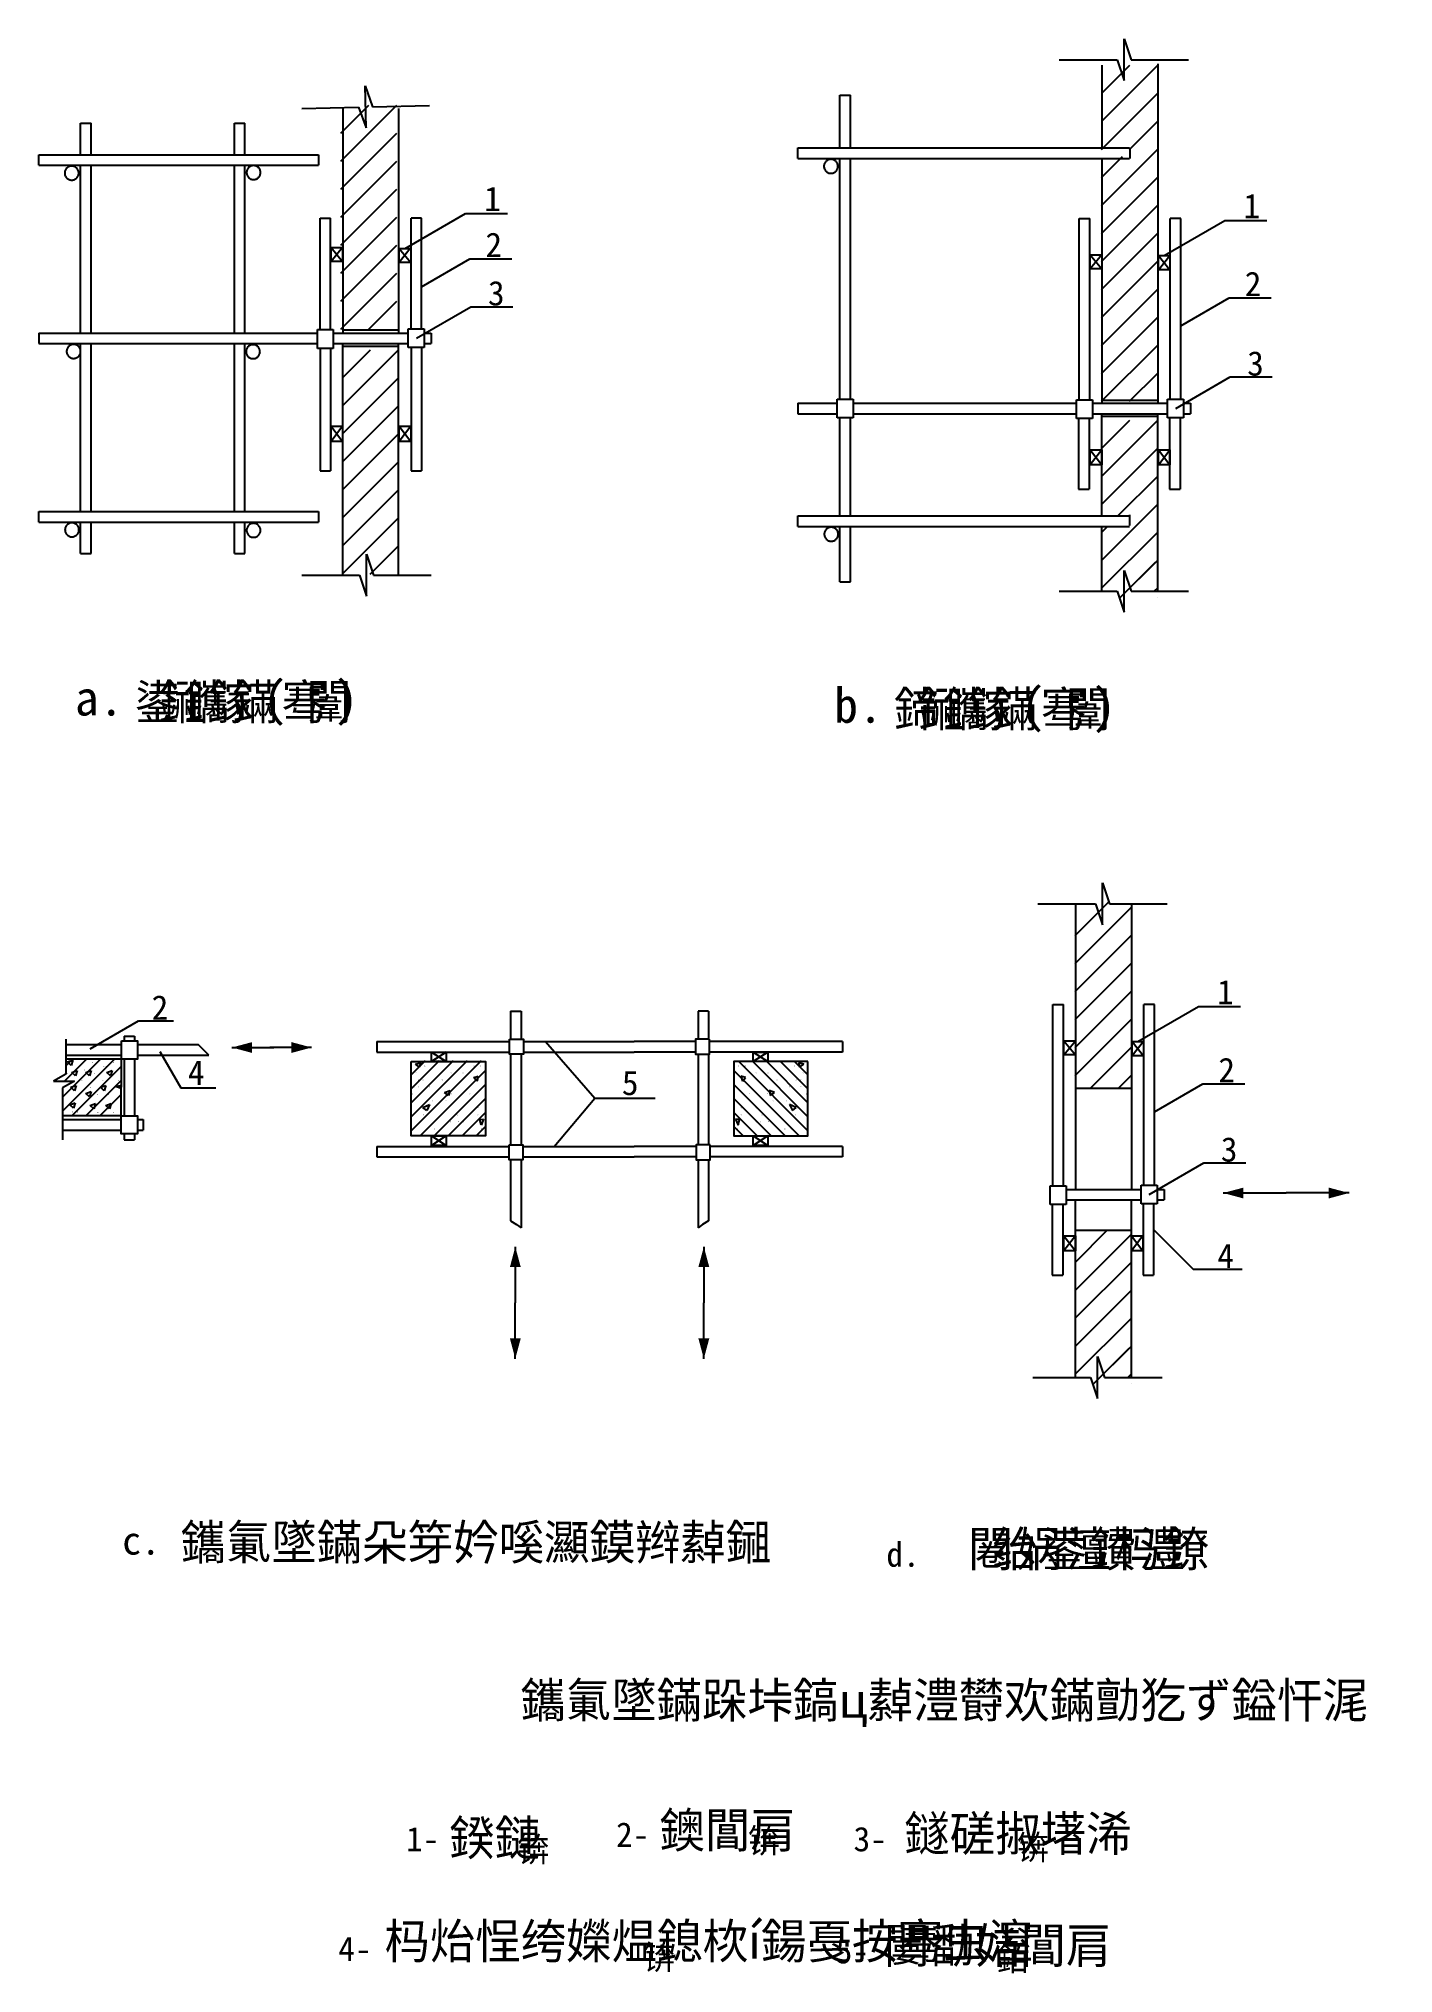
# Model space of a CAD drawing. Header units: metres. Extents: x 144 to 338, y 6 to 283.
import ezdxf

# ---------------------------------------------------------------- set-up
doc = ezdxf.new("R2010")
doc.units = ezdxf.units.M
for name, color, linetype in [('涓鏂', 2, 'Continuous'), ('濉鍏呭浘妗', 7, 'Continuous'), ('灏哄哥嚎鍙婃暟瀛', 94, 'Continuous'), ('鍓栧垏绱㈠紩缁嗙嚎', 253, 'Continuous'), ('鍥炬嗗栨哶_缁嗙嚎', 253, 'Continuous'), ('鎶樻柇绾', 253, 'Continuous'), ('鏂瑰悜绠澶', 253, 'Continuous')]:
    doc.layers.add(name, color=color, linetype=linetype)

msp = doc.modelspace()

# ---------------------------------------------------------------- linework, layer by layer
for p, q in [((185.86, 253.04), (187.5, 251.04)), ((187.5, 253.04), (185.86, 251.04)), ((197.18, 252.92), (195.61, 250.92)), ((195.61, 252.92), (197.26, 250.92)), ((296.07, 252.01), (294.42, 250.01)), ((294.42, 252.01), (296.07, 250.01)), ((304.18, 249.88), (305.82, 251.89)), ((304.18, 251.89), (305.82, 249.88)), ((187.5, 227.5), (185.86, 225.31)), ((185.86, 227.5), (187.5, 225.31)), ((195.61, 227.5), (197.26, 225.31)), ((197.26, 227.5), (195.61, 225.31)), ((296.07, 224.15), (294.42, 221.96)), ((294.42, 224.15), (296.07, 221.96)), ((304.18, 221.96), (305.82, 224.15)), ((304.18, 224.15), (305.82, 221.96)), ((258.63, 205.28), (260.13, 205.28)), ((147.92, 139.9), (147.92, 134.9)), ((216.55, 139.54), (223.58, 131.43)), ((290.65, 137.64), (292.29, 139.65)), ((290.65, 139.65), (292.29, 137.64)), ((302.05, 139.53), (300.41, 137.52)), ((300.41, 139.53), (302.05, 137.52)), ((202.31, 138.04), (200.24, 136.67)), ((200.24, 138.04), (202.31, 136.67)), ((248.31, 138.04), (246.24, 136.67)), ((246.24, 138.04), (248.31, 136.67)), ((147.92, 134.9), (146.19, 133.9)), ((146.19, 133.9), (149.19, 133.9)), ((149.19, 133.9), (147.45, 132.9)), ((147.45, 132.9), (147.45, 125.5)), ((217.75, 124.54), (223.58, 131.43)), ((223.58, 131.43), (232.19, 131.43)), ((202.31, 126.04), (200.24, 124.67)), ((200.24, 126.04), (202.31, 124.67)), ((248.31, 126.04), (246.24, 124.67)), ((246.24, 126.04), (248.31, 124.67)), ((290.65, 111.79), (292.29, 109.6)), ((292.29, 111.79), (290.65, 109.6)), ((301.96, 111.79), (300.32, 109.6)), ((300.32, 111.79), (301.96, 109.6))]:
    msp.add_line(p, q)
for points in [[(200.24, 138.04), (202.31, 138.04), (202.31, 136.67), (200.24, 136.67), (200.24, 138.04)], [(246.24, 138.04), (248.31, 138.04), (248.31, 136.67), (246.24, 136.67), (246.24, 138.04)], [(200.24, 126.04), (202.31, 126.04), (202.31, 124.67), (200.24, 124.67), (200.24, 126.04)], [(246.24, 126.04), (248.31, 126.04), (248.31, 124.67), (246.24, 124.67), (246.24, 126.04)]]:
    msp.add_lwpolyline(points)
at = {"layer": '涓鏂'}
for p, q in [((154.88, 131.01), (152.81, 128.94)), ((303.49, 112.66), (309.15, 107)), ((309.15, 107), (316.15, 107))]:
    msp.add_line(p, q, dxfattribs=at)
at = {"layer": '濉鍏呭浘妗'}
for p, q in [((152.88, 137.01), (147.45, 131.58)), ((154.88, 137.01), (147.45, 129.58)), ((150.88, 137.01), (147.77, 133.9)), ((148.88, 137.01), (147.88, 136.01)), ((148.2, 136.63), (148.96, 136.88)), ((148.71, 136.13), (148.2, 136.63)), ((148.96, 136.88), (148.71, 136.13)), ((148.81, 128.94), (155.84, 135.97)), ((199.32, 136.77), (197.32, 134.77)), ((201.32, 136.77), (197.32, 132.77)), ((203.32, 136.77), (197.32, 130.77)), ((205.32, 136.77), (197.32, 128.77)), ((207.32, 136.77), (197.32, 126.77)), ((197.92, 136.31), (198.64, 136.52)), ((198.51, 135.89), (197.92, 136.31)), ((198.64, 136.52), (198.51, 135.89)), ((244.06, 136.77), (254.06, 126.77)), ((246.06, 136.77), (254.06, 128.77)), ((248.06, 136.77), (254.06, 130.77)), ((250.06, 136.77), (254.06, 132.77)), ((252.06, 136.77), (254.06, 134.77)), ((253.46, 136.31), (252.75, 136.52)), ((252.75, 136.52), (252.87, 135.89)), ((252.87, 135.89), (253.46, 136.31)), ((148.68, 133.01), (149.44, 133.26)), ((149.19, 132.51), (148.68, 133.01)), ((148.8, 135.13), (149.56, 135.38)), ((149.31, 134.63), (148.8, 135.13)), ((149.44, 133.26), (149.19, 132.51)), ((149.56, 135.38), (149.31, 134.63)), ((150.8, 135.13), (151.56, 135.38)), ((151.31, 134.63), (150.8, 135.13)), ((150.81, 128.94), (155.84, 133.97)), ((151.56, 135.38), (151.31, 134.63)), ((152.92, 133.01), (153.68, 133.26)), ((153.43, 132.51), (152.92, 133.01)), ((153.68, 133.26), (153.43, 132.51)), ((153.8, 135.13), (154.56, 135.38)), ((154.31, 134.63), (153.8, 135.13)), ((154.56, 135.38), (154.31, 134.63)), ((155.08, 133.09), (155.78, 133.28)), ((155.81, 132.81), (155.08, 133.09)), ((155.78, 133.28), (155.81, 132.81)), ((198.64, 126.09), (207.93, 135.38)), ((200.64, 126.09), (207.93, 133.38)), ((206.27, 134.42), (206.92, 134.57)), ((206.7, 133.86), (206.27, 134.42)), ((206.92, 134.57), (206.7, 133.86)), ((252.75, 126.09), (243.45, 135.38)), ((250.75, 126.09), (243.45, 133.38)), ((245.12, 134.42), (244.46, 134.57)), ((244.46, 134.57), (244.68, 133.86)), ((244.68, 133.86), (245.12, 134.42)), ((148.51, 130.51), (149.27, 130.76)), ((149.02, 130.01), (148.51, 130.51)), ((149.27, 130.76), (149.02, 130.01)), ((150.8, 132.13), (151.56, 132.38)), ((151.31, 131.63), (150.8, 132.13)), ((151.56, 132.38), (151.31, 131.63)), ((151.42, 130.41), (152.18, 130.66)), ((151.93, 129.92), (151.42, 130.41)), ((152.18, 130.66), (151.93, 129.92)), ((153.66, 130.41), (154.41, 130.66)), ((154.17, 129.91), (153.66, 130.41)), ((154.41, 130.66), (154.17, 129.91)), ((154.88, 131.01), (155.84, 131.97)), ((198.99, 130.1), (199.95, 130.56)), ((199.55, 129.66), (198.99, 130.1)), ((199.95, 130.56), (199.55, 129.66)), ((202.1, 132.26), (202.88, 132.53)), ((202.68, 131.84), (202.1, 132.26)), ((202.64, 126.09), (207.93, 131.38)), ((202.88, 132.53), (202.68, 131.84)), ((248.75, 126.09), (243.45, 131.38)), ((249.28, 132.26), (248.51, 132.53)), ((248.51, 132.53), (248.7, 131.84)), ((248.7, 131.84), (249.28, 132.26)), ((252.39, 130.1), (251.43, 130.56)), ((251.43, 130.56), (251.83, 129.66)), ((251.83, 129.66), (252.39, 130.1)), ((204.64, 126.09), (207.93, 129.38)), ((206.64, 126.09), (207.93, 127.38)), ((207.12, 128.41), (207.66, 128.44)), ((207.32, 127.61), (207.12, 128.41)), ((207.66, 128.44), (207.32, 127.61)), ((246.75, 126.09), (243.45, 129.38)), ((244.75, 126.09), (243.45, 127.38)), ((244.26, 128.41), (243.72, 128.44)), ((243.72, 128.44), (244.06, 127.61)), ((244.06, 127.61), (244.26, 128.41))]:
    msp.add_line(p, q, dxfattribs=at)
for points in [[(148.94, 136.53), (148.96, 136.45), (148.84, 136.5), (148.87, 136.42)], [(150.67, 135.53), (150.7, 135.45), (150.58, 135.5), (150.6, 135.42)], [(151.77, 136.62), (151.79, 136.55), (151.67, 136.59), (151.7, 136.52)], [(153.36, 136.06), (153.43, 136.02), (153.32, 135.97), (153.38, 135.93)], [(153.7, 136.05), (153.76, 136.01), (153.64, 135.97), (153.7, 135.93)], [(154.77, 136.62), (154.79, 136.55), (154.67, 136.59), (154.7, 136.52)], [(199.32, 136.09), (199.33, 135.99), (199.22, 136.09), (199.23, 135.99)], [(206.35, 136.09), (206.36, 135.99), (206.25, 136.08), (206.26, 135.99)], [(207.31, 136.1), (207.33, 136.02), (207.21, 136.07), (207.23, 135.99)], [(244.17, 136.07), (244.15, 135.99), (244.08, 136.1), (244.05, 136.02)], [(245.13, 136.08), (245.13, 135.99), (245.03, 136.09), (245.03, 135.99)], [(252.16, 136.09), (252.16, 135.99), (252.06, 136.09), (252.06, 135.99)], [(148.24, 135.02), (148.25, 134.93), (148.14, 135.01), (148.15, 134.92)], [(150.27, 134.03), (150.29, 133.95), (150.17, 134), (150.2, 133.92)], [(151.54, 133.03), (151.56, 132.95), (151.44, 133), (151.47, 132.92)], [(152.04, 135.05), (152.09, 135), (151.97, 134.97), (152.03, 134.93)], [(153, 133.04), (153.05, 132.99), (152.93, 132.98), (152.98, 132.92)], [(153.27, 134.03), (153.29, 133.95), (153.17, 134), (153.2, 133.92)], [(155.14, 133.06), (155.21, 133.03), (155.1, 132.97), (155.17, 132.93)], [(155.49, 134.02), (155.51, 133.94), (155.4, 134), (155.41, 133.92)], [(197.75, 133.13), (197.81, 133.09), (197.69, 133.04), (197.75, 133)], [(198.03, 135.12), (198.08, 135.08), (197.96, 135.05), (198.02, 135)], [(198.31, 133.13), (198.38, 133.1), (198.27, 133.04), (198.33, 133.01)], [(198.38, 134.1), (198.41, 134.03), (198.29, 134.07), (198.31, 134)], [(199.05, 134.1), (199.07, 134.02), (198.95, 134.07), (198.97, 133.99)], [(199.99, 133.12), (200.03, 133.06), (199.91, 133.06), (199.95, 133)], [(201.8, 134.09), (201.81, 134), (201.7, 134.08), (201.71, 133.99)], [(203.07, 135.1), (203.1, 135.03), (202.98, 135.07), (203, 135)], [(204.78, 135.1), (204.81, 135.03), (204.69, 135.07), (204.71, 135)], [(246.7, 135.07), (246.67, 135), (246.6, 135.1), (246.58, 135.03)], [(248.41, 135.07), (248.38, 135), (248.31, 135.1), (248.29, 135.03)], [(249.68, 134.08), (249.67, 133.99), (249.58, 134.09), (249.57, 134)], [(251.48, 133.06), (251.43, 133), (251.4, 133.12), (251.35, 133.06)], [(252.43, 134.07), (252.41, 133.99), (252.34, 134.1), (252.31, 134.02)], [(253.1, 134.07), (253.07, 134), (253, 134.1), (252.98, 134.03)], [(253.12, 133.04), (253.05, 133.01), (253.07, 133.13), (253, 133.1)], [(253.42, 135.05), (253.36, 135), (253.36, 135.12), (253.3, 135.08)], [(253.69, 133.04), (253.63, 133), (253.63, 133.13), (253.57, 133.09)], [(148.59, 130.54), (148.64, 130.49), (148.52, 130.48), (148.57, 130.42)], [(151.5, 130.45), (151.55, 130.39), (151.43, 130.38), (151.48, 130.33)], [(152.49, 132.01), (152.5, 131.92), (152.39, 132.01), (152.4, 131.91)], [(153.74, 130.45), (153.79, 130.39), (153.67, 130.38), (153.71, 130.33)], [(154.07, 132.01), (154.07, 131.91), (153.97, 132.01), (153.97, 131.91)], [(197.58, 132.1), (197.6, 132.01), (197.48, 132.08), (197.5, 131.99)], [(198.91, 130.11), (198.95, 130.04), (198.82, 130.06), (198.86, 130)], [(200.42, 131.11), (200.46, 131.06), (200.34, 131.06), (200.38, 131)], [(201.65, 131.09), (201.67, 131.01), (201.55, 131.08), (201.57, 130.99)], [(202.31, 131.12), (202.37, 131.08), (202.25, 131.05), (202.31, 131)], [(203.13, 132.13), (203.2, 132.09), (203.08, 132.04), (203.14, 132.01)], [(204.76, 130.12), (204.8, 130.06), (204.68, 130.06), (204.72, 130)], [(205.74, 132.11), (205.78, 132.05), (205.66, 132.06), (205.7, 132)], [(206.89, 130.13), (206.94, 130.08), (206.82, 130.05), (206.88, 130)], [(244.56, 130.05), (244.5, 130), (244.5, 130.13), (244.44, 130.08)], [(245.72, 132.06), (245.69, 132), (245.64, 132.11), (245.6, 132.05)], [(246.7, 130.06), (246.66, 130), (246.62, 130.12), (246.58, 130.06)], [(248.3, 132.04), (248.24, 132.01), (248.25, 132.13), (248.19, 132.09)], [(249.13, 131.05), (249.08, 131), (249.07, 131.12), (249.01, 131.08)], [(249.83, 131.08), (249.82, 130.99), (249.73, 131.09), (249.72, 131.01)], [(251.04, 131.06), (251, 131), (250.96, 131.11), (250.92, 131.06)], [(252.56, 130.06), (252.53, 130), (252.47, 130.11), (252.44, 130.04)], [(253.9, 132.08), (253.89, 131.99), (253.8, 132.1), (253.79, 132.01)], [(148.94, 129.53), (148.96, 129.45), (148.84, 129.5), (148.87, 129.42)], [(149.66, 129.51), (149.66, 129.41), (149.56, 129.51), (149.56, 129.41)], [(152.57, 129.41), (152.57, 129.31), (152.47, 129.41), (152.47, 129.31)], [(154.77, 129.43), (154.79, 129.35), (154.67, 129.4), (154.7, 129.32)], [(154.8, 129.41), (154.8, 129.31), (154.7, 129.41), (154.7, 129.31)], [(199.13, 129.11), (199.16, 129.03), (199.03, 129.07), (199.06, 129)], [(202.98, 128.13), (203.04, 128.1), (202.93, 128.04), (203, 128.01)], [(203.94, 129.1), (203.95, 129.01), (203.84, 129.08), (203.86, 128.99)], [(204.1, 128.12), (204.14, 128.06), (204.02, 128.06), (204.06, 128)], [(204.78, 128.11), (204.82, 128.06), (204.7, 128.06), (204.74, 128)], [(206.91, 129.11), (206.94, 129.04), (206.82, 129.07), (206.85, 129)], [(244.56, 129.07), (244.53, 129), (244.47, 129.11), (244.44, 129.04)], [(246.69, 128.06), (246.65, 128), (246.6, 128.11), (246.56, 128.06)], [(247.37, 128.06), (247.32, 128), (247.29, 128.12), (247.24, 128.06)], [(247.54, 129.08), (247.53, 128.99), (247.44, 129.1), (247.43, 129.01)], [(248.45, 128.04), (248.38, 128.01), (248.41, 128.13), (248.34, 128.1)], [(252.35, 129.07), (252.32, 129), (252.26, 129.11), (252.23, 129.04)], [(199.75, 127.12), (199.8, 127.07), (199.68, 127.05), (199.73, 127)], [(200.68, 127.09), (200.68, 126.99), (200.58, 127.08), (200.58, 126.99)], [(207.42, 127.09), (207.44, 127.01), (207.32, 127.08), (207.34, 126.99)], [(244.06, 127.08), (244.05, 126.99), (243.96, 127.09), (243.95, 127.01)], [(250.8, 127.08), (250.8, 126.99), (250.7, 127.09), (250.7, 126.99)], [(251.7, 127.05), (251.65, 127), (251.63, 127.12), (251.58, 127.07)]]:
    msp.add_solid(points, dxfattribs=at)
at = {"layer": '鍓栧垏绱㈠紩缁嗙嚎'}
for p, q in [((300.05, 279.06), (296.05, 275.06)), ((304.05, 279.06), (296.05, 271.06)), ((296.05, 267.06), (304.05, 275.06)), ((191.21, 273.34), (187.21, 269.34)), ((195.21, 273.34), (187.21, 265.34)), ((300.05, 267.06), (304.05, 271.06)), ((195.21, 269.34), (187.21, 261.34)), ((296.05, 259.06), (304.05, 267.06)), ((296.05, 263.06), (299.05, 266.06)), ((195.21, 265.34), (187.21, 257.34)), ((296.05, 255.06), (304.05, 263.06)), ((195.21, 261.34), (187.21, 253.34)), ((195.21, 257.34), (187.21, 249.34)), ((296.05, 251.06), (304.05, 259.06)), ((296.05, 247.06), (304.05, 255.06)), ((195.21, 253.34), (187.21, 245.34)), ((195.21, 249.34), (187.21, 241.34)), ((296.05, 243.06), (304.05, 251.06)), ((296.05, 239.06), (304.05, 247.06)), ((195.21, 245.34), (191.21, 241.34)), ((296.05, 235.06), (304.05, 243.06)), ((191.45, 238.37), (187.45, 234.37)), ((195.45, 238.37), (187.45, 230.37)), ((296.05, 231.06), (304.05, 239.06)), ((195.45, 234.37), (187.45, 226.37)), ((300.05, 231.06), (304.05, 235.06)), ((195.45, 230.37), (187.45, 222.37)), ((304.05, 231.06), (304.05, 231.06)), ((300.02, 228.33), (296.02, 224.33)), ((304.02, 228.33), (296.02, 220.33)), ((195.45, 226.37), (187.45, 218.37)), ((304.02, 224.33), (296.02, 216.33)), ((195.45, 222.37), (187.45, 214.37)), ((304.02, 220.33), (298.37, 214.68)), ((195.45, 218.37), (187.45, 210.37)), ((304.02, 216.33), (296.02, 208.33)), ((195.45, 214.37), (187.45, 206.37)), ((296.87, 213.18), (296.02, 212.33)), ((191.45, 206.37), (195.45, 210.37)), ((304.02, 212.33), (296.02, 204.33)), ((304.02, 208.33), (298.58, 202.89)), ((299.76, 204.07), (303.76, 208.07)), ((195.45, 206.37), (195.45, 206.37)), ((304.02, 204.33), (303.58, 203.9)), ((304.02, 203.04), (304.02, 203.04)), ((292.28, 154.69), (297.09, 159.5)), ((292.28, 150.69), (300.32, 158.74)), ((296.28, 154.69), (300.28, 158.69)), ((292.28, 146.69), (300.28, 154.69)), ((292.28, 142.69), (300.28, 150.69)), ((292.28, 138.69), (300.28, 146.69)), ((292.28, 134.69), (300.28, 142.69)), ((294.46, 132.88), (300.28, 138.69)), ((298.46, 132.88), (300.28, 134.69)), ((300.28, 118.69), (300.28, 118.69)), ((296.84, 112.56), (292.25, 107.97)), ((300.25, 111.97), (292.25, 103.97)), ((300.25, 107.97), (292.32, 100.04)), ((300.25, 103.97), (292.25, 95.97)), ((300.25, 99.97), (292.25, 91.97)), ((300.25, 95.97), (294.81, 90.53)), ((295.99, 91.7), (299.99, 95.7)), ((300.25, 91.97), (299.81, 91.53)), ((300.25, 90.67), (300.25, 90.67))]:
    msp.add_line(p, q, dxfattribs=at)
at = {"layer": '鍥炬嗗栨哶_缁嗙嚎'}
for points in [[(296.09, 279.1), (296.09, 267.28)], [(304.09, 279.29), (304.09, 230.78)], [(258.63, 274.85), (260.13, 274.85)], [(258.63, 267.28), (258.63, 274.85)], [(260.13, 267.28), (260.13, 274.85)], [(187.53, 272.91), (187.53, 240.81)], [(195.53, 272.91), (195.53, 240.81)], [(150.06, 270.81), (151.56, 270.81)], [(150.06, 266.31), (150.06, 270.81)], [(151.56, 266.31), (151.56, 270.81)], [(172.06, 270.81), (173.56, 270.81)], [(172.06, 266.31), (172.06, 270.81)], [(173.56, 266.31), (173.56, 270.81)], [(144.06, 266.31), (184.06, 266.31)], [(144.06, 264.81), (144.06, 266.31)], [(184.06, 266.31), (184.06, 264.81)], [(252.63, 267.28), (300.02, 267.28)], [(252.63, 265.78), (252.63, 267.28)], [(252.63, 265.78), (300.02, 265.78)], [(256.88, 265.54), (256.79, 265.49)], [(256.96, 265.58), (256.88, 265.54)], [(257.06, 265.61), (256.96, 265.58)], [(257.15, 265.64), (257.06, 265.61)], [(257.25, 265.65), (257.15, 265.64)], [(257.35, 265.66), (257.25, 265.65)], [(257.45, 265.65), (257.35, 265.66)], [(257.54, 265.64), (257.45, 265.65)], [(257.64, 265.61), (257.54, 265.64)], [(257.73, 265.58), (257.64, 265.61)], [(257.82, 265.54), (257.73, 265.58)], [(257.9, 265.49), (257.82, 265.54)], [(258.63, 231.37), (258.63, 265.78)], [(260.13, 231.37), (260.13, 265.78)], [(296.09, 265.78), (296.09, 230.78)], [(300.07, 267.28), (300.07, 265.78)], [(144.06, 264.81), (184.06, 264.81)], [(149.78, 263.69), (149.78, 263.79), (149.76, 263.88), (149.74, 263.98), (149.7, 264.07), (149.66, 264.16), (149.61, 264.24), (149.55, 264.32), (149.49, 264.4), (149.41, 264.46), (149.34, 264.52), (149.25, 264.57), (149.16, 264.61), (149.07, 264.65), (148.98, 264.67), (148.88, 264.68), (148.78, 264.69), (148.68, 264.68), (148.59, 264.67), (148.49, 264.65), (148.4, 264.61), (148.31, 264.57), (148.22, 264.52), (148.15, 264.46), (148.07, 264.4), (148.01, 264.32), (147.95, 264.24), (147.9, 264.16), (147.86, 264.07), (147.82, 263.98), (147.8, 263.88), (147.79, 263.79), (147.78, 263.69), (147.79, 263.59), (147.8, 263.49), (147.82, 263.4), (147.86, 263.31), (147.9, 263.22), (147.95, 263.13), (148.01, 263.05), (148.07, 262.98), (148.15, 262.92), (148.22, 262.86), (148.31, 262.81), (148.4, 262.77), (148.49, 262.73), (148.59, 262.71), (148.68, 262.69), (148.78, 262.69), (148.88, 262.69), (148.98, 262.71), (149.07, 262.73), (149.16, 262.77), (149.25, 262.81), (149.34, 262.86), (149.41, 262.92), (149.49, 262.98), (149.55, 263.05), (149.61, 263.13), (149.66, 263.22), (149.7, 263.31), (149.74, 263.4), (149.76, 263.49), (149.78, 263.59), (149.78, 263.69)], [(150.06, 240.81), (150.06, 264.81)], [(151.56, 240.81), (151.56, 264.81)], [(172.06, 240.81), (172.06, 264.81)], [(173.56, 240.81), (173.56, 264.81)], [(175.79, 263.76), (175.78, 263.86), (175.77, 263.96), (175.75, 264.05), (175.71, 264.14), (175.67, 264.23), (175.62, 264.32), (175.56, 264.4), (175.5, 264.47), (175.42, 264.53), (175.34, 264.59), (175.26, 264.64), (175.17, 264.69), (175.08, 264.72), (174.98, 264.74), (174.89, 264.76), (174.79, 264.76), (174.69, 264.76), (174.59, 264.74), (174.5, 264.72), (174.41, 264.69), (174.32, 264.64), (174.23, 264.59), (174.15, 264.53), (174.08, 264.47), (174.02, 264.4), (173.96, 264.32), (173.91, 264.23), (173.86, 264.14), (173.83, 264.05), (173.81, 263.96), (173.79, 263.86), (173.79, 263.76), (173.79, 263.66), (173.81, 263.57), (173.83, 263.47), (173.86, 263.38), (173.91, 263.29), (173.96, 263.21), (174.02, 263.13), (174.08, 263.05), (174.15, 262.99), (174.23, 262.93), (174.32, 262.88), (174.41, 262.84), (174.5, 262.8), (174.59, 262.78), (174.69, 262.77), (174.79, 262.76), (174.89, 262.77), (174.98, 262.78), (175.08, 262.8), (175.17, 262.84), (175.26, 262.88), (175.34, 262.93), (175.42, 262.99), (175.5, 263.05), (175.56, 263.13), (175.62, 263.21), (175.67, 263.29), (175.71, 263.38), (175.75, 263.47), (175.77, 263.57), (175.78, 263.66), (175.79, 263.76)], [(256.37, 264.85), (256.35, 264.75)], [(256.35, 264.75), (256.35, 264.66)], [(256.35, 264.66), (256.35, 264.56)], [(256.35, 264.56), (256.37, 264.46)], [(256.39, 264.95), (256.37, 264.85)], [(256.37, 264.46), (256.39, 264.37)], [(256.42, 265.04), (256.39, 264.95)], [(256.39, 264.37), (256.42, 264.27)], [(256.47, 265.13), (256.42, 265.04)], [(256.42, 264.27), (256.47, 264.19)], [(256.52, 265.21), (256.47, 265.13)], [(256.47, 264.19), (256.52, 264.1)], [(256.57, 265.29), (256.52, 265.21)], [(256.52, 264.1), (256.57, 264.02)], [(256.64, 265.36), (256.57, 265.29)], [(256.57, 264.02), (256.64, 263.95)], [(256.71, 265.43), (256.64, 265.36)], [(256.64, 263.95), (256.71, 263.88)], [(256.79, 265.49), (256.71, 265.43)], [(256.71, 263.88), (256.79, 263.83)], [(256.79, 263.83), (256.88, 263.77)], [(256.88, 263.77), (256.96, 263.73)], [(256.96, 263.73), (257.06, 263.7)], [(257.06, 263.7), (257.15, 263.68)], [(257.15, 263.68), (257.25, 263.66)], [(257.25, 263.66), (257.35, 263.66)], [(257.35, 263.66), (257.45, 263.66)], [(257.45, 263.66), (257.54, 263.68)], [(257.54, 263.68), (257.64, 263.7)], [(257.64, 263.7), (257.73, 263.73)], [(257.73, 263.73), (257.82, 263.77)], [(257.82, 263.77), (257.9, 263.83)], [(257.98, 265.43), (257.9, 265.49)], [(257.9, 263.83), (257.98, 263.88)], [(258.05, 265.36), (257.98, 265.43)], [(257.98, 263.88), (258.05, 263.95)], [(258.12, 265.29), (258.05, 265.36)], [(258.05, 263.95), (258.12, 264.02)], [(258.18, 265.21), (258.12, 265.29)], [(258.12, 264.02), (258.18, 264.1)], [(258.23, 265.13), (258.18, 265.21)], [(258.18, 264.1), (258.23, 264.19)], [(258.27, 265.04), (258.23, 265.13)], [(258.23, 264.19), (258.27, 264.27)], [(258.3, 264.95), (258.27, 265.04)], [(258.27, 264.27), (258.3, 264.37)], [(258.33, 264.85), (258.3, 264.95)], [(258.3, 264.37), (258.33, 264.46)], [(258.34, 264.75), (258.33, 264.85)], [(258.33, 264.46), (258.34, 264.56)], [(258.35, 264.66), (258.34, 264.75)], [(258.34, 264.56), (258.35, 264.66)], [(184.3, 241.31), (184.3, 257.25)], [(184.3, 257.25), (185.8, 257.25)], [(185.8, 241.31), (185.8, 257.25)], [(197.3, 241.31), (197.3, 257.25)], [(198.8, 257.25), (197.3, 257.25)], [(198.8, 241.31), (198.8, 257.25)], [(292.86, 231.27), (292.86, 257.21)], [(292.86, 257.21), (294.36, 257.21)], [(294.36, 231.27), (294.36, 257.21)], [(305.86, 231.27), (305.86, 257.21)], [(307.36, 257.21), (305.86, 257.21)], [(307.36, 231.27), (307.36, 257.21)], [(185.86, 253.04), (187.5, 253.04)], [(185.86, 251.04), (185.86, 253.04)], [(187.5, 253.04), (187.5, 251.04)], [(195.61, 252.92), (197.26, 252.92)], [(195.61, 250.92), (195.61, 252.92)], [(197.26, 252.92), (197.26, 250.92)], [(294.42, 252.01), (296.07, 252.01)], [(294.42, 250.01), (294.42, 252.01)], [(296.07, 252.01), (296.07, 250.01)], [(304.18, 251.89), (305.82, 251.89)], [(304.18, 249.88), (304.18, 251.89)], [(305.82, 251.89), (305.82, 249.88)], [(187.5, 251.04), (185.86, 251.04)], [(197.26, 250.92), (195.61, 250.92)], [(296.07, 250.01), (294.42, 250.01)], [(305.82, 249.88), (304.18, 249.88)], [(144.06, 240.81), (144.06, 239.31)], [(144.06, 240.81), (183.91, 240.81)], [(183.91, 241.31), (186.18, 241.31)], [(183.91, 238.63), (183.91, 241.31)], [(186.18, 241.31), (186.18, 238.63)], [(186.18, 240.81), (196.91, 240.81)], [(187.53, 241.27), (195.53, 241.27)], [(196.91, 241.43), (199.18, 241.43)], [(196.91, 238.75), (196.91, 241.43)], [(199.18, 241.43), (199.18, 238.75)], [(199.18, 240.81), (200.2, 240.81)], [(200.2, 240.81), (200.2, 239.31)], [(144.06, 239.31), (183.91, 239.31)], [(150.06, 238.2), (150.05, 238.29), (150.04, 238.39), (150.02, 238.49), (149.98, 238.58), (149.94, 238.67), (149.89, 238.75), (149.83, 238.83), (149.77, 238.9), (149.69, 238.97), (149.61, 239.03), (149.53, 239.08), (149.44, 239.12), (149.35, 239.15), (149.25, 239.18), (149.16, 239.19), (149.06, 239.2), (148.96, 239.19), (148.86, 239.18), (148.77, 239.15), (148.68, 239.12), (148.59, 239.08), (148.5, 239.03), (148.42, 238.97), (148.35, 238.9), (148.29, 238.83), (148.23, 238.75), (148.18, 238.67), (148.14, 238.58), (148.1, 238.49), (148.08, 238.39), (148.06, 238.29), (148.06, 238.2), (148.06, 238.1), (148.08, 238), (148.1, 237.91), (148.14, 237.81), (148.18, 237.72), (148.23, 237.64), (148.29, 237.56), (148.35, 237.49), (148.42, 237.42), (148.5, 237.36), (148.59, 237.31), (148.68, 237.27), (148.77, 237.24), (148.86, 237.22), (148.96, 237.2), (149.06, 237.2), (149.16, 237.2), (149.25, 237.22), (149.35, 237.24), (149.44, 237.27), (149.53, 237.31), (149.61, 237.36), (149.69, 237.42), (149.77, 237.49), (149.83, 237.56), (149.89, 237.64), (149.94, 237.72), (149.98, 237.81), (150.02, 237.91), (150.04, 238), (150.05, 238.1), (150.06, 238.2)], [(150.06, 215.31), (150.06, 239.31)], [(151.56, 215.31), (151.56, 239.31)], [(172.06, 215.31), (172.06, 239.31)], [(173.56, 215.31), (173.56, 239.31)], [(175.71, 238.16), (175.7, 238.26), (175.69, 238.35), (175.66, 238.45), (175.63, 238.54), (175.59, 238.63), (175.54, 238.71), (175.48, 238.79), (175.41, 238.87), (175.34, 238.93), (175.26, 238.99), (175.18, 239.04), (175.09, 239.08), (175, 239.12), (174.9, 239.14), (174.81, 239.15), (174.71, 239.16), (174.61, 239.15), (174.51, 239.14), (174.42, 239.12), (174.33, 239.08), (174.24, 239.04), (174.15, 238.99), (174.07, 238.93), (174, 238.87), (173.93, 238.79), (173.88, 238.71), (173.83, 238.63), (173.78, 238.54), (173.75, 238.45), (173.73, 238.35), (173.71, 238.26), (173.71, 238.16), (173.71, 238.06), (173.73, 237.96), (173.75, 237.87), (173.78, 237.78), (173.83, 237.69), (173.88, 237.6), (173.93, 237.52), (174, 237.45), (174.07, 237.39), (174.15, 237.33), (174.24, 237.28), (174.33, 237.23), (174.42, 237.2), (174.51, 237.18), (174.61, 237.16), (174.71, 237.16), (174.81, 237.16), (174.9, 237.18), (175, 237.2), (175.09, 237.23), (175.18, 237.28), (175.26, 237.33), (175.34, 237.39), (175.41, 237.45), (175.48, 237.52), (175.54, 237.6), (175.59, 237.69), (175.63, 237.78), (175.66, 237.87), (175.69, 237.96), (175.7, 238.06), (175.71, 238.16)], [(186.18, 238.63), (183.91, 238.63)], [(184.3, 238.63), (184.3, 221.11)], [(185.8, 238.63), (185.8, 221.11)], [(186.18, 239.31), (196.91, 239.31)], [(187.53, 206.33), (187.53, 239.31)], [(187.53, 238.96), (195.53, 238.96)], [(189.81, 239.31), (196.91, 239.31)], [(195.53, 206.33), (195.53, 239.31)], [(199.18, 238.75), (196.91, 238.75)], [(197.3, 238.63), (197.3, 221.11)], [(198.8, 238.63), (198.8, 221.11)], [(199.18, 239.31), (200.2, 239.31)], [(252.63, 230.78), (252.63, 229.28)], [(252.63, 230.78), (258.24, 230.78)], [(258.24, 231.37), (260.51, 231.37)], [(258.24, 228.69), (258.24, 231.37)], [(260.51, 231.37), (260.51, 228.69)], [(260.51, 230.78), (292.48, 230.78)], [(292.48, 231.27), (294.75, 231.27)], [(292.48, 228.6), (292.48, 231.27)], [(294.75, 231.27), (294.75, 228.6)], [(294.75, 230.78), (305.48, 230.78)], [(296.09, 231.24), (304.09, 231.24)], [(305.48, 231.39), (307.75, 231.39)], [(305.48, 228.72), (305.48, 231.39)], [(307.75, 231.39), (307.75, 228.72)], [(307.75, 230.78), (308.77, 230.78)], [(308.77, 230.78), (308.77, 229.28)], [(185.86, 227.5), (187.5, 227.5)], [(185.86, 225.31), (185.86, 227.5)], [(187.5, 227.5), (187.5, 225.31)], [(195.61, 227.5), (197.26, 227.5)], [(195.61, 225.31), (195.61, 227.5)], [(197.26, 227.5), (197.26, 225.31)], [(252.63, 229.28), (258.24, 229.28)], [(260.51, 228.69), (258.24, 228.69)], [(258.63, 214.68), (258.63, 228.69)], [(260.13, 214.68), (260.13, 228.69)], [(260.51, 229.28), (292.48, 229.28)], [(294.75, 228.6), (292.48, 228.6)], [(292.76, 228.6), (292.76, 218.51)], [(294.26, 228.6), (294.26, 218.51)], [(294.75, 229.28), (305.48, 229.28)], [(296.09, 214.68), (296.09, 229.28)], [(296.09, 228.93), (304.09, 228.93)], [(298.38, 229.28), (305.48, 229.28)], [(304.09, 203.9), (304.09, 229.28)], [(307.75, 228.72), (305.48, 228.72)], [(305.76, 228.6), (305.76, 218.51)], [(307.26, 228.6), (307.26, 218.51)], [(307.75, 229.28), (308.77, 229.28)], [(187.5, 225.31), (185.86, 225.31)], [(197.26, 225.31), (195.61, 225.31)], [(294.42, 224.15), (296.07, 224.15)], [(294.42, 221.96), (294.42, 224.15)], [(296.07, 224.15), (296.07, 221.96)], [(304.18, 224.15), (305.82, 224.15)], [(304.18, 221.96), (304.18, 224.15)], [(305.82, 224.15), (305.82, 221.96)], [(296.07, 221.96), (294.42, 221.96)], [(305.82, 221.96), (304.18, 221.96)], [(184.3, 221.11), (185.8, 221.11)], [(197.3, 221.11), (198.8, 221.11)], [(292.76, 218.51), (294.26, 218.51)], [(305.76, 218.51), (307.26, 218.51)], [(144.06, 215.31), (184.06, 215.31)], [(144.06, 213.81), (144.06, 215.31)], [(144.06, 213.81), (184.06, 213.81)], [(149.82, 212.69), (149.82, 212.79), (149.8, 212.89), (149.78, 212.98), (149.74, 213.07), (149.7, 213.16), (149.65, 213.25), (149.59, 213.32), (149.53, 213.4), (149.46, 213.46), (149.38, 213.52), (149.29, 213.57), (149.2, 213.61), (149.11, 213.65), (149.02, 213.67), (148.92, 213.69), (148.82, 213.69), (148.72, 213.69), (148.63, 213.67), (148.53, 213.65), (148.44, 213.61), (148.35, 213.57), (148.27, 213.52), (148.19, 213.46), (148.11, 213.4), (148.05, 213.32), (147.99, 213.25), (147.94, 213.16), (147.9, 213.07), (147.86, 212.98), (147.84, 212.89), (147.83, 212.79), (147.82, 212.69), (147.83, 212.59), (147.84, 212.5), (147.86, 212.4), (147.9, 212.31), (147.94, 212.22), (147.99, 212.13), (148.05, 212.06), (148.11, 211.98), (148.19, 211.92), (148.27, 211.86), (148.35, 211.81), (148.44, 211.77), (148.53, 211.73), (148.63, 211.71), (148.72, 211.7), (148.82, 211.69), (148.92, 211.7), (149.02, 211.71), (149.11, 211.73), (149.2, 211.77), (149.29, 211.81), (149.38, 211.86), (149.46, 211.92), (149.53, 211.98), (149.59, 212.06), (149.65, 212.13), (149.7, 212.22), (149.74, 212.31), (149.78, 212.4), (149.8, 212.5), (149.82, 212.59), (149.82, 212.69)], [(150.06, 209.31), (150.06, 213.81)], [(151.56, 209.31), (151.56, 213.81)], [(172.06, 209.31), (172.06, 213.81)], [(173.56, 209.31), (173.56, 213.81)], [(175.78, 212.62), (175.77, 212.72), (175.76, 212.81), (175.73, 212.91), (175.7, 213), (175.66, 213.09), (175.61, 213.17), (175.55, 213.25), (175.49, 213.33), (175.41, 213.39), (175.33, 213.45), (175.25, 213.5), (175.16, 213.54), (175.07, 213.58), (174.97, 213.6), (174.88, 213.61), (174.78, 213.62), (174.68, 213.61), (174.58, 213.6), (174.49, 213.58), (174.4, 213.54), (174.31, 213.5), (174.22, 213.45), (174.14, 213.39), (174.07, 213.33), (174, 213.25), (173.95, 213.17), (173.9, 213.09), (173.85, 213), (173.82, 212.91), (173.8, 212.81), (173.78, 212.72), (173.78, 212.62), (173.78, 212.52), (173.8, 212.42), (173.82, 212.33), (173.85, 212.24), (173.9, 212.15), (173.95, 212.06), (174, 211.98), (174.07, 211.91), (174.14, 211.85), (174.22, 211.79), (174.31, 211.74), (174.4, 211.69), (174.49, 211.66), (174.58, 211.64), (174.68, 211.62), (174.78, 211.62), (174.88, 211.62), (174.97, 211.64), (175.07, 211.66), (175.16, 211.69), (175.25, 211.74), (175.33, 211.79), (175.41, 211.85), (175.49, 211.91), (175.55, 211.98), (175.61, 212.06), (175.66, 212.15), (175.7, 212.24), (175.73, 212.33), (175.76, 212.42), (175.77, 212.52), (175.78, 212.62)], [(184.06, 215.31), (184.06, 213.81)], [(252.63, 214.68), (300.02, 214.68)], [(252.63, 213.18), (252.63, 214.68)], [(252.63, 213.18), (300.02, 213.18)], [(257.01, 212.98), (256.92, 212.94)], [(257.1, 213.02), (257.01, 212.98)], [(257.19, 213.04), (257.1, 213.02)], [(257.29, 213.06), (257.19, 213.04)], [(257.39, 213.06), (257.29, 213.06)], [(257.49, 213.06), (257.39, 213.06)], [(257.58, 213.04), (257.49, 213.06)], [(257.68, 213.02), (257.58, 213.04)], [(257.77, 212.98), (257.68, 213.02)], [(257.86, 212.94), (257.77, 212.98)], [(258.63, 205.28), (258.63, 213.18)], [(260.13, 205.28), (260.13, 213.18)], [(296.09, 203.9), (296.09, 213.18)], [(300.02, 214.83), (300.02, 213.33)], [(256.41, 212.26), (256.39, 212.16)], [(256.39, 212.16), (256.39, 212.06)], [(256.39, 212.06), (256.39, 211.96)], [(256.39, 211.96), (256.41, 211.87)], [(256.43, 212.35), (256.41, 212.26)], [(256.41, 211.87), (256.43, 211.77)], [(256.46, 212.44), (256.43, 212.35)], [(256.43, 211.77), (256.46, 211.68)], [(256.51, 212.53), (256.46, 212.44)], [(256.46, 211.68), (256.51, 211.59)], [(256.56, 212.62), (256.51, 212.53)], [(256.51, 211.59), (256.56, 211.5)], [(256.61, 212.69), (256.56, 212.62)], [(256.56, 211.5), (256.61, 211.43)], [(256.68, 212.77), (256.61, 212.69)], [(256.61, 211.43), (256.68, 211.35)], [(256.75, 212.83), (256.68, 212.77)], [(256.68, 211.35), (256.75, 211.29)], [(256.83, 212.89), (256.75, 212.83)], [(256.75, 211.29), (256.83, 211.23)], [(256.92, 212.94), (256.83, 212.89)], [(256.83, 211.23), (256.92, 211.18)], [(256.92, 211.18), (257.01, 211.14)], [(257.01, 211.14), (257.1, 211.1)], [(257.1, 211.1), (257.19, 211.08)], [(257.19, 211.08), (257.29, 211.07)], [(257.29, 211.07), (257.39, 211.06)], [(257.39, 211.06), (257.49, 211.07)], [(257.49, 211.07), (257.58, 211.08)], [(257.58, 211.08), (257.68, 211.1)], [(257.68, 211.1), (257.77, 211.14)], [(257.77, 211.14), (257.86, 211.18)], [(257.94, 212.89), (257.86, 212.94)], [(257.86, 211.18), (257.94, 211.23)], [(258.02, 212.83), (257.94, 212.89)], [(257.94, 211.23), (258.02, 211.29)], [(258.1, 212.77), (258.02, 212.83)], [(258.02, 211.29), (258.1, 211.35)], [(258.16, 212.69), (258.1, 212.77)], [(258.1, 211.35), (258.16, 211.43)], [(258.22, 212.62), (258.16, 212.69)], [(258.16, 211.43), (258.22, 211.5)], [(258.27, 212.53), (258.22, 212.62)], [(258.22, 211.5), (258.27, 211.59)], [(258.31, 212.44), (258.27, 212.53)], [(258.27, 211.59), (258.31, 211.68)], [(258.34, 212.35), (258.31, 212.44)], [(258.31, 211.68), (258.34, 211.77)], [(258.37, 212.26), (258.34, 212.35)], [(258.34, 211.77), (258.37, 211.87)], [(258.38, 212.16), (258.37, 212.26)], [(258.37, 211.87), (258.38, 211.96)], [(258.39, 212.06), (258.38, 212.16)], [(258.38, 211.96), (258.39, 212.06)], [(150.06, 209.31), (151.56, 209.31)], [(172.06, 209.31), (173.56, 209.31)], [(292.32, 159.21), (292.32, 132.88)], [(300.32, 159.21), (300.32, 118.41)], [(292.32, 153.41), (292.32, 118.41)], [(211.53, 143.9), (213.03, 143.9)], [(211.53, 143.9), (211.53, 139.86)], [(213.03, 143.9), (213.03, 139.86)], [(239.86, 143.9), (238.36, 143.9)], [(238.36, 143.9), (238.36, 139.86)], [(239.86, 143.9), (239.86, 139.86)], [(289.09, 118.91), (289.09, 144.85)], [(289.09, 144.85), (290.59, 144.85)], [(290.59, 118.91), (290.59, 144.85)], [(302.09, 118.91), (302.09, 144.85)], [(303.59, 144.85), (302.09, 144.85)], [(303.59, 118.91), (303.59, 144.85)], [(147.92, 139.1), (155.88, 139.1)], [(155.88, 139.64), (158.21, 139.64), (158.21, 137.03), (155.88, 137.03), (155.88, 139.64)], [(156.26, 140.31), (157.76, 140.31)], [(156.26, 140.31), (156.26, 139.64)], [(157.76, 140.31), (157.76, 139.64)], [(158.21, 139.1), (166.88, 139.1)], [(168.38, 137.6), (166.88, 139.1)], [(192.4, 139.54), (192.4, 138.04)], [(192.4, 139.54), (211.32, 139.54)], [(211.39, 139.86), (213.38, 139.86), (213.38, 137.73), (211.39, 137.73), (211.39, 139.86)], [(213.31, 139.54), (222.19, 139.54)], [(222.19, 139.54), (229.19, 139.54)], [(238.08, 139.54), (229.19, 139.54)], [(239.99, 139.86), (238, 139.86), (238, 137.73), (239.99, 137.73), (239.99, 139.86)], [(258.98, 139.54), (240.07, 139.54)], [(258.98, 139.54), (258.98, 138.04)], [(290.65, 139.65), (292.29, 139.65)], [(290.65, 137.64), (290.65, 139.65)], [(292.29, 139.65), (292.29, 137.64)], [(300.41, 139.53), (302.05, 139.53)], [(300.41, 137.52), (300.41, 139.53)], [(302.05, 139.53), (302.05, 137.52)], [(155.88, 137.03), (147.88, 137.03)], [(147.92, 137.6), (155.88, 137.6)], [(155.87, 128.94), (155.88, 137.03)], [(156.26, 137.03), (156.26, 128.94)], [(157.76, 137.03), (157.76, 128.94)], [(158.21, 137.6), (168.38, 137.6)], [(192.4, 138.04), (211.32, 138.04)], [(197.33, 136.67), (207.93, 136.67), (207.93, 126.06), (197.33, 126.06), (197.33, 136.67)], [(211.53, 137.73), (211.53, 124.76)], [(213.03, 137.73), (213.03, 124.76)], [(213.31, 138.04), (222.19, 138.04)], [(222.19, 138.04), (229.19, 138.04)], [(238.08, 138.04), (229.19, 138.04)], [(238.36, 137.73), (238.36, 124.76)], [(239.86, 137.73), (239.86, 124.76)], [(258.98, 138.04), (240.07, 138.04)], [(254.06, 136.67), (243.45, 136.67), (243.45, 126.06), (254.06, 126.06), (254.06, 136.67)], [(292.29, 137.64), (290.65, 137.64)], [(302.05, 137.52), (300.41, 137.52)], [(292.32, 132.88), (300.32, 132.88)], [(155.87, 128.94), (147.45, 128.94)], [(147.45, 128.39), (155.87, 128.39)], [(155.87, 128.94), (158.19, 128.94), (158.19, 126.33), (155.87, 126.33), (155.87, 128.94)], [(158.19, 128.39), (158.98, 128.39)], [(158.98, 128.39), (158.98, 126.89)], [(147.45, 126.89), (155.87, 126.89)], [(156.26, 126.33), (156.26, 125.5)], [(156.26, 125.5), (157.76, 125.5)], [(157.76, 126.33), (157.76, 125.5)], [(158.19, 126.89), (158.98, 126.89)], [(192.4, 124.54), (192.4, 123.04)], [(192.4, 124.54), (211.32, 124.54)], [(211.32, 124.76), (213.31, 124.76), (213.31, 122.62), (211.32, 122.62), (211.32, 124.76)], [(213.31, 124.54), (222.19, 124.54)], [(222.19, 124.54), (229.19, 124.54)], [(238.08, 124.54), (229.19, 124.54)], [(240.07, 124.76), (238.08, 124.76), (238.08, 122.62), (240.07, 122.62), (240.07, 124.76)], [(258.98, 124.54), (240.07, 124.54)], [(258.98, 124.54), (258.98, 123.04)], [(192.4, 123.04), (211.32, 123.04)], [(211.53, 122.62), (211.53, 118.9), (211.53, 113.9)], [(213.03, 122.62), (213.03, 118.9), (213.03, 113.9)], [(213.31, 123.04), (222.19, 123.04)], [(222.19, 123.04), (229.19, 123.04)], [(238.08, 123.04), (229.19, 123.04)], [(238.36, 122.62), (238.36, 118.9), (238.36, 113.9)], [(239.86, 122.62), (239.86, 118.9), (239.86, 113.9)], [(258.98, 123.04), (240.07, 123.04)], [(301.71, 119.03), (303.98, 119.03)], [(301.71, 116.35), (301.71, 119.03)], [(303.98, 119.03), (303.98, 116.35)], [(288.71, 118.91), (290.98, 118.91)], [(288.71, 116.23), (288.71, 118.91)], [(290.98, 116.23), (288.71, 116.23)], [(288.99, 116.23), (288.99, 106.15)], [(290.49, 116.23), (290.49, 106.15)], [(290.98, 118.91), (290.98, 116.23)], [(290.98, 118.41), (301.71, 118.41)], [(290.98, 116.91), (301.71, 116.91)], [(292.32, 102.32), (292.32, 116.91)], [(294.61, 116.91), (301.71, 116.91)], [(300.32, 91.53), (300.32, 116.91)], [(303.98, 116.35), (301.71, 116.35)], [(301.99, 116.23), (301.99, 106.15)], [(303.49, 116.23), (303.49, 106.15)], [(303.98, 118.41), (305, 118.41)], [(303.98, 116.91), (305, 116.91)], [(305, 118.41), (305, 116.91)], [(211.53, 113.9), (212.39, 113.4)], [(212.39, 113.4), (213.03, 112.9)], [(213.03, 113.9), (213.03, 112.9)], [(238.36, 113.9), (238.36, 112.9)], [(238.99, 113.4), (238.36, 112.9)], [(239.86, 113.9), (238.99, 113.4)], [(290.65, 111.79), (292.29, 111.79)], [(290.65, 109.6), (290.65, 111.79)], [(292.29, 111.79), (292.29, 109.6)], [(292.32, 112.56), (300.32, 112.56)], [(292.32, 91.53), (292.32, 112.56)], [(300.32, 111.79), (301.96, 111.79)], [(300.32, 109.6), (300.32, 111.79)], [(301.96, 111.79), (301.96, 109.6)], [(292.29, 109.6), (290.65, 109.6)], [(301.96, 109.6), (300.32, 109.6)], [(288.99, 106.15), (290.49, 106.15)], [(301.99, 106.15), (303.49, 106.15)]]:
    msp.add_lwpolyline(points, dxfattribs=at)
at = {"layer": '鎶樻柇绾'}
for p, q in [((299.25, 276.9), (299.25, 282.9)), ((299.25, 282.9), (300.25, 279.9)), ((290, 279.9), (298.25, 279.9)), ((298.25, 279.9), (299.25, 276.9)), ((300.25, 279.9), (308.49, 279.9)), ((190.89, 270.16), (190.74, 276.15)), ((190.74, 276.15), (191.81, 273.18)), ((181.69, 272.94), (189.81, 273.13)), ((189.81, 273.13), (190.89, 270.16)), ((191.81, 273.18), (199.94, 273.37)), ((190.94, 203.19), (190.94, 209.19)), ((190.94, 209.19), (191.94, 206.19)), ((181.69, 206.19), (189.94, 206.19)), ((189.94, 206.19), (190.94, 203.19)), ((191.94, 206.19), (200.18, 206.19)), ((299.25, 200.9), (299.25, 206.9)), ((299.25, 206.9), (300.25, 203.9)), ((290, 203.9), (298.25, 203.9)), ((298.25, 203.9), (299.25, 200.9)), ((300.25, 203.9), (308.49, 203.9)), ((296.19, 156.21), (296.19, 162.21)), ((296.19, 162.21), (297.19, 159.21)), ((286.94, 159.21), (295.19, 159.21)), ((295.19, 159.21), (296.19, 156.21)), ((297.19, 159.21), (305.43, 159.21)), ((295.47, 88.53), (295.47, 94.53)), ((295.47, 94.53), (296.47, 91.53)), ((286.23, 91.53), (294.47, 91.53)), ((294.47, 91.53), (295.47, 88.53)), ((296.47, 91.53), (304.72, 91.53))]:
    msp.add_line(p, q, dxfattribs=at)
at = {"layer": '鏂瑰悜绠澶'}
for p, q in [((196.44, 252.92), (205.1, 257.92)), ((205.1, 257.92), (211.1, 257.92)), ((305, 251.89), (313.66, 256.89)), ((313.66, 256.89), (319.66, 256.89)), ((198.8, 247.45), (205.73, 251.45)), ((205.73, 251.45), (211.73, 251.45)), ((198.08, 240.07), (205.87, 244.57)), ((205.87, 244.57), (211.87, 244.57)), ((307.36, 241.85), (314.29, 245.85)), ((314.29, 245.85), (320.29, 245.85)), ((306.64, 230.04), (314.44, 234.54)), ((314.44, 234.54), (320.44, 234.54)), ((301.23, 139.53), (309.89, 144.53)), ((309.89, 144.53), (315.89, 144.53)), ((151.41, 138.5), (158.33, 142.5)), ((158.33, 142.5), (163.33, 142.5)), ((161.37, 138.12), (164.37, 132.92)), ((164.37, 132.92), (169.37, 132.92)), ((303.59, 129.49), (310.52, 133.49)), ((310.52, 133.49), (316.52, 133.49)), ((302.87, 117.68), (310.67, 122.18)), ((310.67, 122.18), (316.67, 122.18)), ((313.43, 117.89), (322.43, 117.89)), ((331.43, 117.89), (322.43, 117.89))]:
    msp.add_line(p, q, dxfattribs=at)
for points in [[(171.69, 138.69), (177.69, 138.69)], [(183.09, 138.69), (177.09, 138.69)], [(212.21, 110.2), (212.21, 102.2)], [(239.17, 110.2), (239.17, 102.2)], [(212.21, 94.2), (212.21, 102.2)], [(239.17, 94.2), (239.17, 102.2)]]:
    msp.add_lwpolyline(points, dxfattribs=at)
for points in [[(171.69, 138.69), (174.58, 139.46), (174.58, 137.91)], [(183.09, 138.69), (180.19, 137.91), (180.19, 139.46)], [(313.43, 117.89), (316.33, 118.66), (316.33, 117.11)], [(331.43, 117.89), (328.53, 118.66), (328.53, 117.11)], [(212.21, 110.2), (212.99, 107.3), (211.44, 107.3)], [(239.17, 110.2), (238.39, 107.3), (239.95, 107.3)], [(212.21, 94.2), (212.99, 97.1), (211.44, 97.1)], [(239.17, 94.2), (238.39, 97.1), (239.95, 97.1)]]:
    msp.add_solid(points, dxfattribs=at)

# ---------------------------------------------------------------- texts
at = {"layer": '涓鏂'}
for s, height, p in [('鍙', 5, (157.8, 185.59)), ('鎺', 5, (161.3, 185.59)), ('鑴', 5, (164.8, 185.59)), ('鎵', 5, (168.3, 185.59)), ('鏋', 5, (171.8, 185.59)), ('骞', 5, (178.8, 185.59)), ('闈', 5, (182.3, 185.59)), ('a', 5, (149.24, 186.15)), ('b', 5, (257.81, 185.12)), ('鍗', 5, (266.37, 184.56)), ('鎺', 5, (269.87, 184.56)), ('鑴', 5, (273.37, 184.56)), ('鎵', 5, (276.87, 184.56)), ('鏋', 5, (280.37, 184.56)), ('骞', 5, (287.37, 184.56)), ('闈', 5, (290.87, 184.56)), ('.', 5, (152.74, 186.15)), ('.', 5, (261.31, 185.12)), ('2', 3.5, (160.21, 142.66)), ('4', 3.5, (165.39, 133.35)), ('5', 3.5, (227.45, 131.89)), ('c.', 4, (156, 66.2)), ('鑴氭墜鏋朵笌妗嗘灦鏌辫繛鎺', 5, (164.32, 65.47)), ('闂', 5, (276.92, 64.5)), ('绐', 5, (280.42, 64.5)), ('娲', 5, (283.92, 64.5)), ('鍙', 5, (287.42, 64.5)), ('澶', 5, (290.92, 64.5)), ('鐨', 5, (294.42, 64.5)), ('杩', 5, (297.92, 64.5)), ('澧', 5, (301.42, 64.5)), ('鐐', 5, (304.92, 64.5)), ('d.', 3.5, (265.27, 64.47)), ('鑴氭墜鏋跺垰鎬ц繛澧欎欢鏋勯犵ず鎰忓浘', 5, (212.91, 42.88)), ('鍨鏈', 5, (202.77, 23.18)), ('2-', 3.5, (226.62, 24.42)), ('鐭閶肩', 5, (232.81, 24.3)), ('鐩磋掓墸浠', 5, (267.82, 23.82)), ('1-', 3.5, (196.59, 23.78)), ('锛', 3.5, (212.53, 22.29)), ('锛', 3.5, (245.52, 23.57)), ('3-', 3.5, (260.58, 23.78)), ('锛', 3.5, (283.96, 22.61)), ('杩炲悜绔嬫煴鎴栨í鍚戞按骞虫潌', 5, (193.49, 8.44)), ('4-', 3.5, (186.9, 8.08)), ('5-', 3.5, (258.02, 7.76)), ('闄勫姞閶肩', 5, (264.94, 7.8)), ('锛', 3.5, (230.47, 6.91)), ('銆', 3.5, (281.08, 6.72))]:
    msp.add_text(s, height=height, dxfattribs=at).set_placement(p)
at = {"layer": '灏哄哥嚎鍙婃暟瀛'}
for s, height, p in [('1', 3.5, (207.76, 258.26)), ('1', 3.5, (316.33, 257.23)), ('2', 3.5, (207.94, 251.69)), ('2', 3.5, (316.51, 246.1)), ('3', 3.5, (208.3, 244.77)), ('3', 3.5, (316.86, 234.73)), ('(', 5, (176.13, 186.01)), (')', 5, (186.34, 186.01)), ('(', 5, (284.54, 185.07)), (')', 5, (294.68, 184.97)), ('1', 3.5, (312.56, 144.86)), ('2', 3.5, (312.74, 133.73)), ('3', 3.5, (313.09, 122.37)), ('4', 3.5, (312.6, 107.15))]:
    msp.add_text(s, height=height, dxfattribs=at).set_placement(p)

doc.saveas('drawing.dxf')
